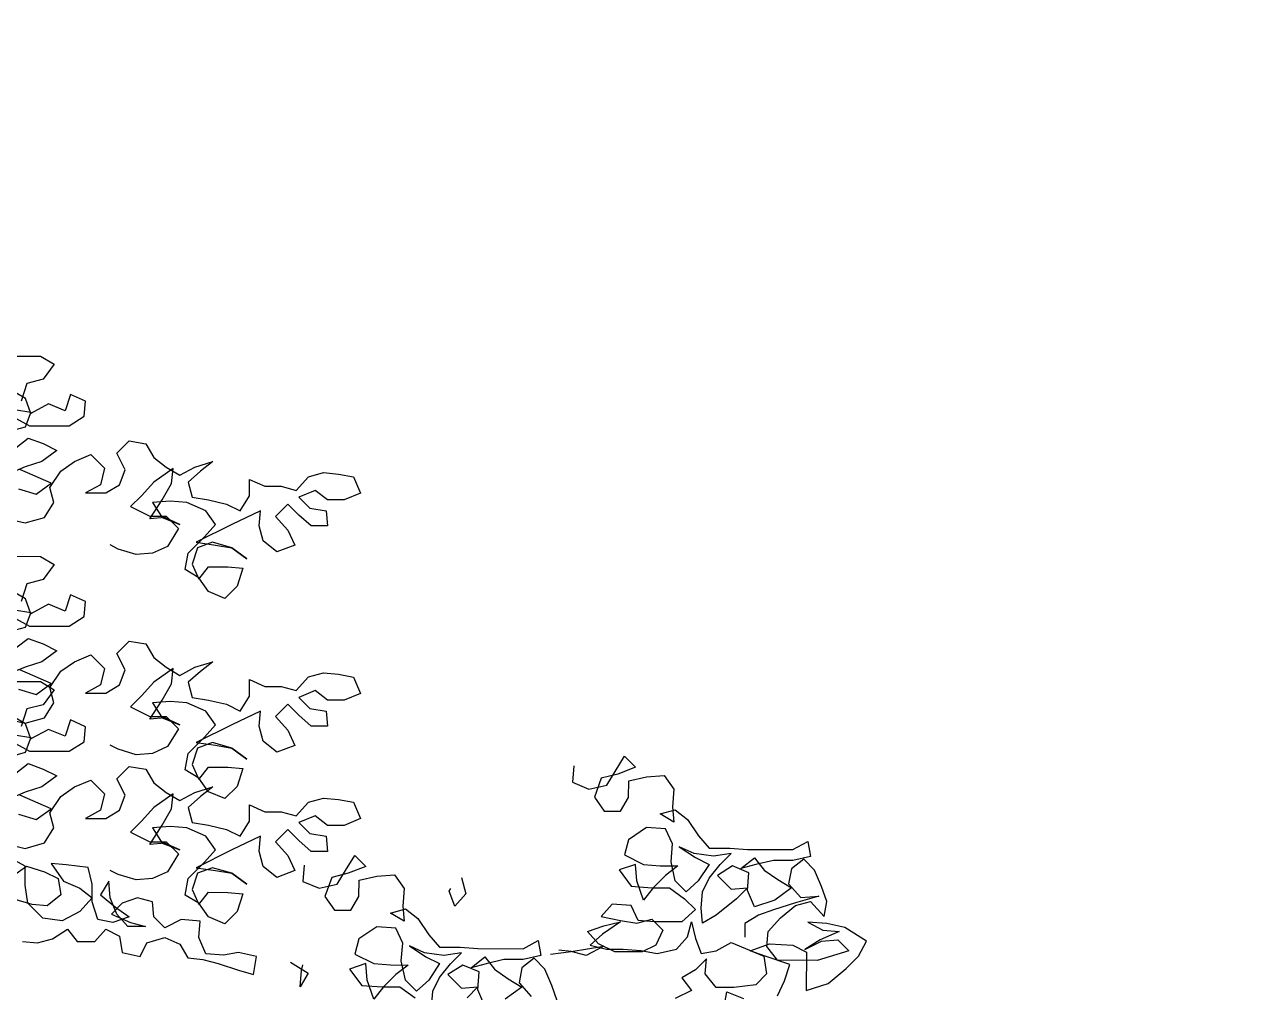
# Model space of a CAD drawing. Header units: inches. Extents: x 350994 to 353538, y 1581369 to 1583842.
# Drawn here: x 351506.138 to 351507.603, y 1583581.19 to 1583582.342 of the extents above; entities that cross this region are included whole.
import ezdxf

# ---------------------------------------------------------------- set-up
doc = ezdxf.new("R2010")
doc.units = ezdxf.units.IN
doc.header["$MEASUREMENT"] = 0
doc.linetypes.add('1', pattern=[0])
doc.layers.add('FOREST', color=96, linetype='Continuous')
doc.layers.add('TREE', color=81, linetype='1')

# ---------------------------------------------------------------- blocks, each defined once
blk = doc.blocks.new('TREE_4')
at = {"color": 94}
for points in [[(7.2, 8981), (79.5, 8980.9), (108.4, 8963.6), (85.2, 8931.8), (50.5, 8923.1), (38.9, 8885.6)], [(18.7, 8853.8), (56.2, 8833.5), (140.1, 8833.4), (171.9, 8853.6), (174.8, 8885.4), (143, 8899.9), (131.4, 8865.2), (96.7, 8879.7), (59.1, 8859.5), (47.6, 8891.3), (12.9, 8911.6)], [(24.4, 8868.2), (59.1, 8862.4), (47.5, 8830.6), (15.7, 8822)], [(27.3, 8787.3), (53.3, 8807.5), (85.1, 8795.9), (114, 8781.4), (82.2, 8758.3), (47.5, 8746.8), (12.8, 8732.3)], [(33, 8700.5), (70.5, 8688.9), (102.4, 8712), (35.9, 8741)], [(9.8, 8636.9), (47.4, 8628.2), (87.8, 8639.7), (108.1, 8671.5), (99.5, 8703.3), (122.6, 8738), (151.6, 8758.2), (186.3, 8772.7), (215.2, 8743.7), (206.5, 8709), (174.6, 8691.7), (218, 8691.7), (246.9, 8709), (258.5, 8740.8), (241.2, 8775.5), (267.3, 8801.5), (301.9, 8795.7), (319.3, 8766.8), (345.3, 8746.5), (374.2, 8729.1), (406, 8746.4), (443.6, 8758), (417.5, 8737.7), (391.5, 8714.6), (400.1, 8682.8), (434.8, 8677), (472.4, 8668.3), (501.3, 8653.8), (521.6, 8685.6), (521.6, 8720.3), (553.4, 8705.8), (588.1, 8705.8), (619.9, 8697.1), (645.9, 8726), (677.8, 8734.6), (709.6, 8731.7), (741.4, 8725.9), (755.8, 8691.2), (721.1, 8676.8), (686.4, 8676.8), (660.4, 8697), (625.7, 8682.6), (648.8, 8659.5), (683.5, 8653.7), (686.3, 8621.9), (651.6, 8621.9), (625.6, 8645), (602.5, 8668.2), (576.5, 8642.2), (602.5, 8613.3), (616.9, 8581.4), (579.3, 8567), (550.4, 8590.2), (541.8, 8622), (544.7, 8653.8), (483.9, 8624.9), (408.7, 8587.4), (449.2, 8581.6), (483.9, 8575.8), (515.7, 8552.6), (483.9, 8575.8), (443.4, 8587.4), (411.6, 8575.8), (400, 8541.2), (414.4, 8509.3), (434.7, 8535.3), (475.2, 8535.3), (507, 8532.4), (495.4, 8494.8), (469.3, 8468.8), (434.7, 8483.3), (414.4, 8512.2), (385.6, 8529.6), (391.4, 8564.3), (426.1, 8599), (449.2, 8625), (429, 8653.9), (388.6, 8671.3), (353.9, 8674.2), (316.3, 8671.3), (336.5, 8639.5), (374.1, 8625), (342.3, 8639.5), (310.5, 8636.7), (336.5, 8677.1), (356.8, 8711.8), (359.7, 8743.6), (319.2, 8714.7), (293.2, 8685.8), (270, 8662.7), (310.5, 8642.4), (345.2, 8642.4), (371.2, 8616.4), (348, 8578.8), (316.2, 8564.4), (281.5, 8561.5), (243.9, 8573.1), (226.6, 8581.8)], [(7.2, 8557.8), (79.5, 8557.7), (108.4, 8540.4), (85.2, 8508.6), (50.5, 8499.9), (38.9, 8462.4)], [(18.7, 8430.6), (56.2, 8410.3), (140.1, 8410.2), (171.9, 8430.4), (174.8, 8462.2), (143, 8476.7), (131.4, 8442), (96.7, 8456.5), (59.1, 8436.3), (47.6, 8468.1), (12.9, 8488.4)], [(24.4, 8445), (59.1, 8439.2), (47.5, 8407.4), (15.7, 8398.8)], [(27.3, 8364.1), (53.3, 8384.3), (85.1, 8372.7), (114, 8358.2), (82.2, 8335.1), (47.5, 8323.6), (12.8, 8309.1)], [(33, 8277.3), (70.5, 8265.7), (102.4, 8288.8), (35.9, 8317.8)], [(9.8, 8213.7), (47.4, 8205), (87.8, 8216.6), (108.1, 8248.3), (99.5, 8280.2), (122.6, 8314.8), (151.6, 8335), (186.3, 8349.5), (215.2, 8320.5), (206.5, 8285.8), (174.6, 8268.5), (218, 8268.5), (246.9, 8285.8), (258.5, 8317.6), (241.2, 8352.3), (267.3, 8378.3), (301.9, 8372.5), (319.3, 8343.6), (345.3, 8323.3), (374.2, 8305.9), (406, 8323.2), (443.6, 8334.8), (417.5, 8314.6), (391.5, 8291.5), (400.1, 8259.6), (434.8, 8253.8), (472.4, 8245.1), (501.3, 8230.6), (521.6, 8262.4), (521.6, 8297.1), (553.4, 8282.6), (588.1, 8282.6), (619.9, 8273.9), (645.9, 8302.8), (677.8, 8311.4), (709.6, 8308.5), (741.4, 8302.7), (755.8, 8268), (721.1, 8253.6), (686.4, 8253.6), (660.4, 8273.9), (625.7, 8259.4), (648.8, 8236.3), (683.5, 8230.5), (686.3, 8198.7), (651.6, 8198.7), (625.6, 8221.8), (602.5, 8245), (576.5, 8219), (602.5, 8190.1), (616.9, 8158.2), (579.3, 8143.8), (550.4, 8167), (541.8, 8198.8), (544.7, 8230.6), (483.9, 8201.7), (408.7, 8164.2), (449.2, 8158.4), (483.9, 8152.6), (515.7, 8129.4), (483.9, 8152.6), (443.4, 8164.2), (411.6, 8152.6), (400, 8118), (414.4, 8086.1), (434.7, 8112.2), (475.2, 8112.1), (507, 8109.2), (495.4, 8071.6), (469.3, 8045.6), (434.7, 8060.1), (414.4, 8089), (385.6, 8106.4), (391.4, 8141.1), (426.1, 8175.8), (449.2, 8201.8), (429, 8230.7), (388.6, 8248.1), (353.9, 8251), (316.3, 8248.1), (336.5, 8216.3), (374.1, 8201.8), (342.3, 8216.3), (310.5, 8213.5), (336.5, 8253.9), (356.8, 8288.6), (359.7, 8320.4), (319.2, 8291.5), (293.2, 8262.6), (270, 8239.5), (310.5, 8219.2), (345.2, 8219.2), (371.2, 8193.2), (348, 8155.6), (316.2, 8141.2), (281.5, 8138.3), (243.9, 8149.9), (226.6, 8158.6)], [(41.4, 7743.9), (73.2, 7741), (105, 7749.7), (136.8, 7769.9), (157, 7743.8), (194.6, 7743.8), (217.8, 7769.8), (246.7, 7755.3), (252.4, 7720.6), (290, 7711.9), (304.5, 7740.8), (342.1, 7752.3), (373.9, 7737.8), (391.2, 7708.9), (423, 7706), (454.8, 7697.3), (498.2, 7682.8), (530, 7674.1), (535.8, 7711.7), (498.2, 7720.4), (466.4, 7714.6), (428.8, 7717.6), (414.4, 7752.3), (417.3, 7787), (376.8, 7789.9), (342.1, 7772.6), (319, 7795.7), (316.1, 7827.5), (284.4, 7836.2), (252.5, 7824.7), (229.4, 7801.6), (269.8, 7784.2), (301.6, 7775.5), (264.1, 7775.5), (240.9, 7801.6), (226.5, 7836.3), (223.7, 7871), (206.3, 7842.1), (238.1, 7816), (267, 7795.8), (232.3, 7784.2), (200.5, 7790), (188.9, 7827.6), (189, 7865.2), (180.3, 7899.9), (134.1, 7905.8), (102.3, 7908.7), (128.3, 7871.1), (162.9, 7856.6), (188.9, 7836.3), (162.9, 7807.4), (125.3, 7787.2), (84.8, 7793), (53, 7824.9), (47.3, 7862.5), (47.3, 7902.9), (9.8, 7923.2)], [(21.3, 7882.7), (50.2, 7902.9), (87.8, 7891.3), (116.7, 7876.9), (122.4, 7842.2), (93.5, 7819.1), (61.7, 7822), (21.2, 7833.6)], [(7.2, 8293.3), (79.5, 8293.2), (108.4, 8275.9), (85.2, 8244.1), (50.5, 8235.4), (38.9, 8197.9)], [(18.7, 8166.1), (56.2, 8145.8), (140.1, 8145.7), (171.9, 8165.9), (174.8, 8197.7), (143, 8212.2), (131.4, 8177.5), (96.7, 8192), (59.1, 8171.8), (47.6, 8203.6), (12.9, 8223.9)], [(24.4, 8180.5), (59.1, 8174.7), (47.5, 8142.9), (15.7, 8134.3)], [(27.3, 8099.6), (53.3, 8119.8), (85.1, 8108.2), (114, 8093.7), (82.2, 8070.6), (47.5, 8059.1), (12.8, 8044.7)], [(33, 8012.8), (70.5, 8001.2), (102.4, 8024.3), (35.9, 8053.3)], [(9.8, 7949.2), (47.4, 7940.5), (87.8, 7952.1), (108.1, 7983.8), (99.5, 8015.7), (122.6, 8050.3), (151.6, 8070.5), (186.3, 8085), (215.2, 8056), (206.5, 8021.3), (174.6, 8004), (218, 8004), (246.9, 8021.3), (258.5, 8053.1), (241.2, 8087.8), (267.3, 8113.8), (301.9, 8108), (319.3, 8079.1), (345.3, 8058.8), (374.2, 8041.4), (406, 8058.7), (443.6, 8070.3), (417.5, 8050.1), (391.5, 8027), (400.1, 7995.1), (434.8, 7989.3), (472.4, 7980.6), (501.3, 7966.1), (521.6, 7997.9), (521.6, 8032.6), (553.4, 8018.1), (588.1, 8018.1), (619.9, 8009.4), (645.9, 8038.3), (677.8, 8046.9), (709.6, 8044), (741.4, 8038.2), (755.8, 8003.5), (721.1, 7989.1), (686.4, 7989.1), (660.4, 8009.4), (625.7, 7994.9), (648.8, 7971.8), (683.5, 7966), (686.3, 7934.2), (651.6, 7934.2), (625.6, 7957.4), (602.5, 7980.5), (576.5, 7954.5), (602.5, 7925.6), (616.9, 7893.7), (579.3, 7879.3), (550.4, 7902.5), (541.8, 7934.3), (544.7, 7966.1), (483.9, 7937.2), (408.7, 7899.7), (449.2, 7893.9), (483.9, 7888.1), (515.7, 7864.9), (483.9, 7888.1), (443.4, 7899.7), (411.6, 7888.2), (400, 7853.5), (414.4, 7821.7), (434.7, 7847.7), (475.2, 7847.6), (507, 7844.7), (495.4, 7807.1), (469.3, 7781.1), (434.7, 7795.6), (414.4, 7824.5), (385.6, 7841.9), (391.4, 7876.6), (426.1, 7911.3), (449.2, 7937.3), (429, 7966.2), (388.6, 7983.6), (353.9, 7986.5), (316.3, 7983.7), (336.5, 7951.8), (374.1, 7937.3), (342.3, 7951.8), (310.5, 7949), (336.5, 7989.4), (356.8, 8024.1), (359.7, 8055.9), (319.2, 8027), (293.2, 7998.1), (270, 7975), (310.5, 7954.7), (345.2, 7954.7), (371.2, 7928.7), (348, 7891.1), (316.2, 7876.7), (281.5, 7873.8), (243.9, 7885.4), (226.6, 7894.1)], [(1207.1, 8114.9), (1204.1, 8080.2), (1238.8, 8065.7), (1276.4, 8074.4), (1293.8, 8103.3), (1314.1, 8135.1), (1337.2, 8111.9), (1299.6, 8097.5), (1264.9, 8088.8), (1250.4, 8048.4), (1270.6, 8019.4), (1305.3, 8019.4), (1322.6, 8048.3), (1322.7, 8083), (1360.3, 8091.6), (1397.9, 8094.5), (1418.1, 8065.6), (1415.1, 8028), (1418, 7996.2), (1389.1, 8013.6), (1420.9, 8022.2), (1446.9, 8001.9), (1470, 7967.2), (1493.1, 7941.2), (1536.5, 7941.1), (1574.1, 7938.2), (1669.5, 7938.1), (1701.3, 7955.4), (1707.1, 7923.6), (1669.5, 7915), (1629, 7915), (1591.4, 7906.4), (1559.6, 7897.7), (1588.5, 7920.8), (1608.7, 7894.8), (1637.6, 7874.5), (1666.5, 7857.2), (1631.8, 7831.2), (1588.4, 7816.8), (1574, 7851.5), (1576.9, 7889.1), (1542.3, 7903.5), (1510.4, 7883.3), (1539.3, 7854.4), (1574, 7857.3), (1550.9, 7834.1), (1507.5, 7799.5), (1478.5, 7782.2), (1475.7, 7814), (1478.6, 7848.7), (1493.1, 7877.6), (1516.2, 7906.5), (1539.4, 7929.6), (1501.8, 7923.8), (1461.3, 7929.6), (1429.5, 7944.1), (1464.2, 7921), (1493.1, 7906.5), (1469.9, 7871.8), (1443.9, 7848.7), (1420.8, 7871.8), (1412.2, 7912.3), (1415.1, 7949.9), (1400.7, 7981.7), (1360.2, 7984.7), (1322.6, 7958.7), (1313.9, 7926.9), (1354.3, 7906.6), (1389, 7903.7), (1426.6, 7903.6), (1400.6, 7883.4), (1374.5, 7857.4), (1354.3, 7831.4), (1339.8, 7871.9), (1337, 7906.6), (1302.3, 7895.1), (1328.3, 7860.4), (1371.6, 7857.4), (1409.2, 7857.4), (1441, 7834.2), (1464.1, 7811.1), (1435.2, 7785.1), (1377.3, 7785.1), (1342.6, 7788.1), (1328.2, 7819.9), (1287.7, 7822.8), (1264.6, 7796.8), (1305.1, 7788.1), (1339.8, 7782.3), (1371.6, 7790.9), (1394.7, 7767.8), (1380.2, 7736), (1351.3, 7721.6), (1293.4, 7721.6), (1258.8, 7739), (1235.6, 7765), (1270.4, 7776.6), (1305.1, 7785.2), (1267.4, 7759.2), (1241.4, 7736.1), (1276.1, 7727.4), (1310.8, 7727.4), (1348.4, 7724.5), (1383.1, 7718.6), (1423.5, 7727.3), (1446.7, 7753.3), (1455.4, 7785.1), (1464, 7750.4), (1475.6, 7718.6), (1507.4, 7724.3), (1539.2, 7741.6), (1608.6, 7712.7), (1614.3, 7675.1), (1591.2, 7652), (1544.9, 7646.2), (1507.3, 7646.2), (1484.2, 7675.2), (1487.1, 7707), (1464, 7683.9), (1435.1, 7666.6), (1455.3, 7640.5), (1420.6, 7623.2)], [(1524.6, 7605.8), (1530.4, 7637.6), (1565.1, 7623.1)], [(1637.4, 7628.8), (1651.9, 7660.6), (1663.5, 7695.3), (1611.5, 7712.7), (1579.7, 7724.2), (1620.2, 7738.7), (1669.3, 7735.7), (1698.2, 7721.2), (1698.1, 7640.3), (1744.4, 7654.7), (1782, 7686.5), (1808.1, 7712.5), (1825.5, 7744.3), (1779.2, 7773.2), (1741.6, 7781.9), (1701.2, 7784.9), (1733, 7767.5), (1767.6, 7764.6), (1727.2, 7747.2), (1695.3, 7727), (1730, 7744.3), (1764.7, 7747.2), (1787.8, 7724.1), (1721.3, 7703.9), (1637.5, 7704), (1614.4, 7732.9), (1617.3, 7764.7), (1643.3, 7793.6), (1675.2, 7819.6), (1707, 7828.2), (1735.9, 7796.4), (1741.7, 7828.2), (1730.1, 7860), (1715.7, 7894.7), (1692.6, 7917.9), (1666.6, 7897.6), (1660.8, 7865.8), (1686.8, 7836.9), (1724.3, 7839.8), (1675.2, 7825.4), (1628.9, 7810.9), (1597.1, 7799.4), (1568.2, 7782.1), (1568.1, 7753.2)], [(637.2, 7905.3), (634.2, 7870.6), (668.9, 7856.1), (706.5, 7864.8), (723.9, 7893.7), (744.1, 7925.4), (767.3, 7902.3), (729.7, 7887.9), (695, 7879.2), (680.5, 7838.8), (700.7, 7809.8), (735.4, 7809.8), (752.7, 7838.7), (752.8, 7873.4), (790.4, 7882), (828, 7884.9), (848.2, 7856), (845.2, 7818.4), (848.1, 7786.6), (819.2, 7803.9), (851, 7812.6), (877, 7792.3), (900.1, 7757.6), (923.2, 7731.6), (966.6, 7731.5), (1004.2, 7728.6), (1099.6, 7728.5), (1131.4, 7745.8), (1137.2, 7714), (1099.6, 7705.4), (1059.1, 7705.4), (1021.5, 7696.8), (989.7, 7688.1), (1018.6, 7711.2), (1038.8, 7685.2), (1067.7, 7664.9), (1096.6, 7647.5), (1061.9, 7621.6)], [(1018.5, 7607.1), (1004.1, 7641.9), (1007, 7679.4), (972.3, 7693.9), (940.5, 7673.7), (969.4, 7644.8), (1004.1, 7647.6), (981, 7624.5)], [(905.8, 7604.4), (908.7, 7639), (923.2, 7667.9), (946.3, 7696.8), (969.5, 7719.9), (931.9, 7714.2), (891.4, 7720), (859.6, 7734.5), (894.3, 7711.3), (923.2, 7696.9), (900, 7662.2), (874, 7639.1), (850.9, 7662.2), (842.2, 7702.7), (845.2, 7740.3), (830.7, 7772.1), (790.3, 7775), (752.7, 7749.1), (744, 7717.3), (784.4, 7697), (819.1, 7694.1), (856.7, 7694), (830.7, 7673.8), (804.6, 7647.8), (784.3, 7621.8), (769.9, 7662.3), (767.1, 7697), (732.4, 7685.5), (758.4, 7650.8), (801.7, 7647.8), (839.3, 7647.8), (871.1, 7624.6)], [(1171.8, 7618.6), (1160.2, 7650.4), (1145.8, 7685.1), (1122.7, 7708.2), (1096.7, 7688), (1090.9, 7656.2), (1116.9, 7627.3)], [(969.6, 7879), (978.3, 7844.3), (955.1, 7818.3), (943.6, 7850.1), (946.5, 7855.9)], [(1157.4, 7716.9), (1200.8, 7722.6), (1270.2, 7734.1), (1232.6, 7713.9), (1200.8, 7722.6), (1174.8, 7725.5)], [(608.1, 7700), (645.6, 7676.9), (628.2, 7648), (631.2, 7682.7), (634.1, 7694.2)]]:
    blk.add_lwpolyline(points, dxfattribs=at)

msp = doc.modelspace()

# ---------------------------------------------------------------- hatches: boundary and pattern name
at = {"layer": 'FOREST', "lineweight": 5}
h = msp.add_hatch(dxfattribs=at)
h.set_pattern_fill('ANSI31', color=96, scale=50, style=0)
h.paths.add_polyline_path([(351604.9274, 1583347.98), (351663.0036, 1583522.9504), (351611.8779, 1583545.3594), (351490.2916, 1583598.0852), (351436.5696, 1583404.4646), (351529.745, 1583373.1705)])
h.paths.add_polyline_path([(351517.5086, 1583480.1397), (351575.3657, 1583480.1397), (351575.3657, 1583465.1397), (351517.5086, 1583465.1397)], flags=24)

# ---------------------------------------------------------------- block references
at = {"layer": 'TREE', "lineweight": 5, "xscale": 0.0005632341344607994, "yscale": 0.0005632341490127146, "zscale": 0.0005632341444477617}
msp.add_blockref('TREE_4', (351506.112, 1583576.8887), dxfattribs=at)

doc.saveas('drawing.dxf')
